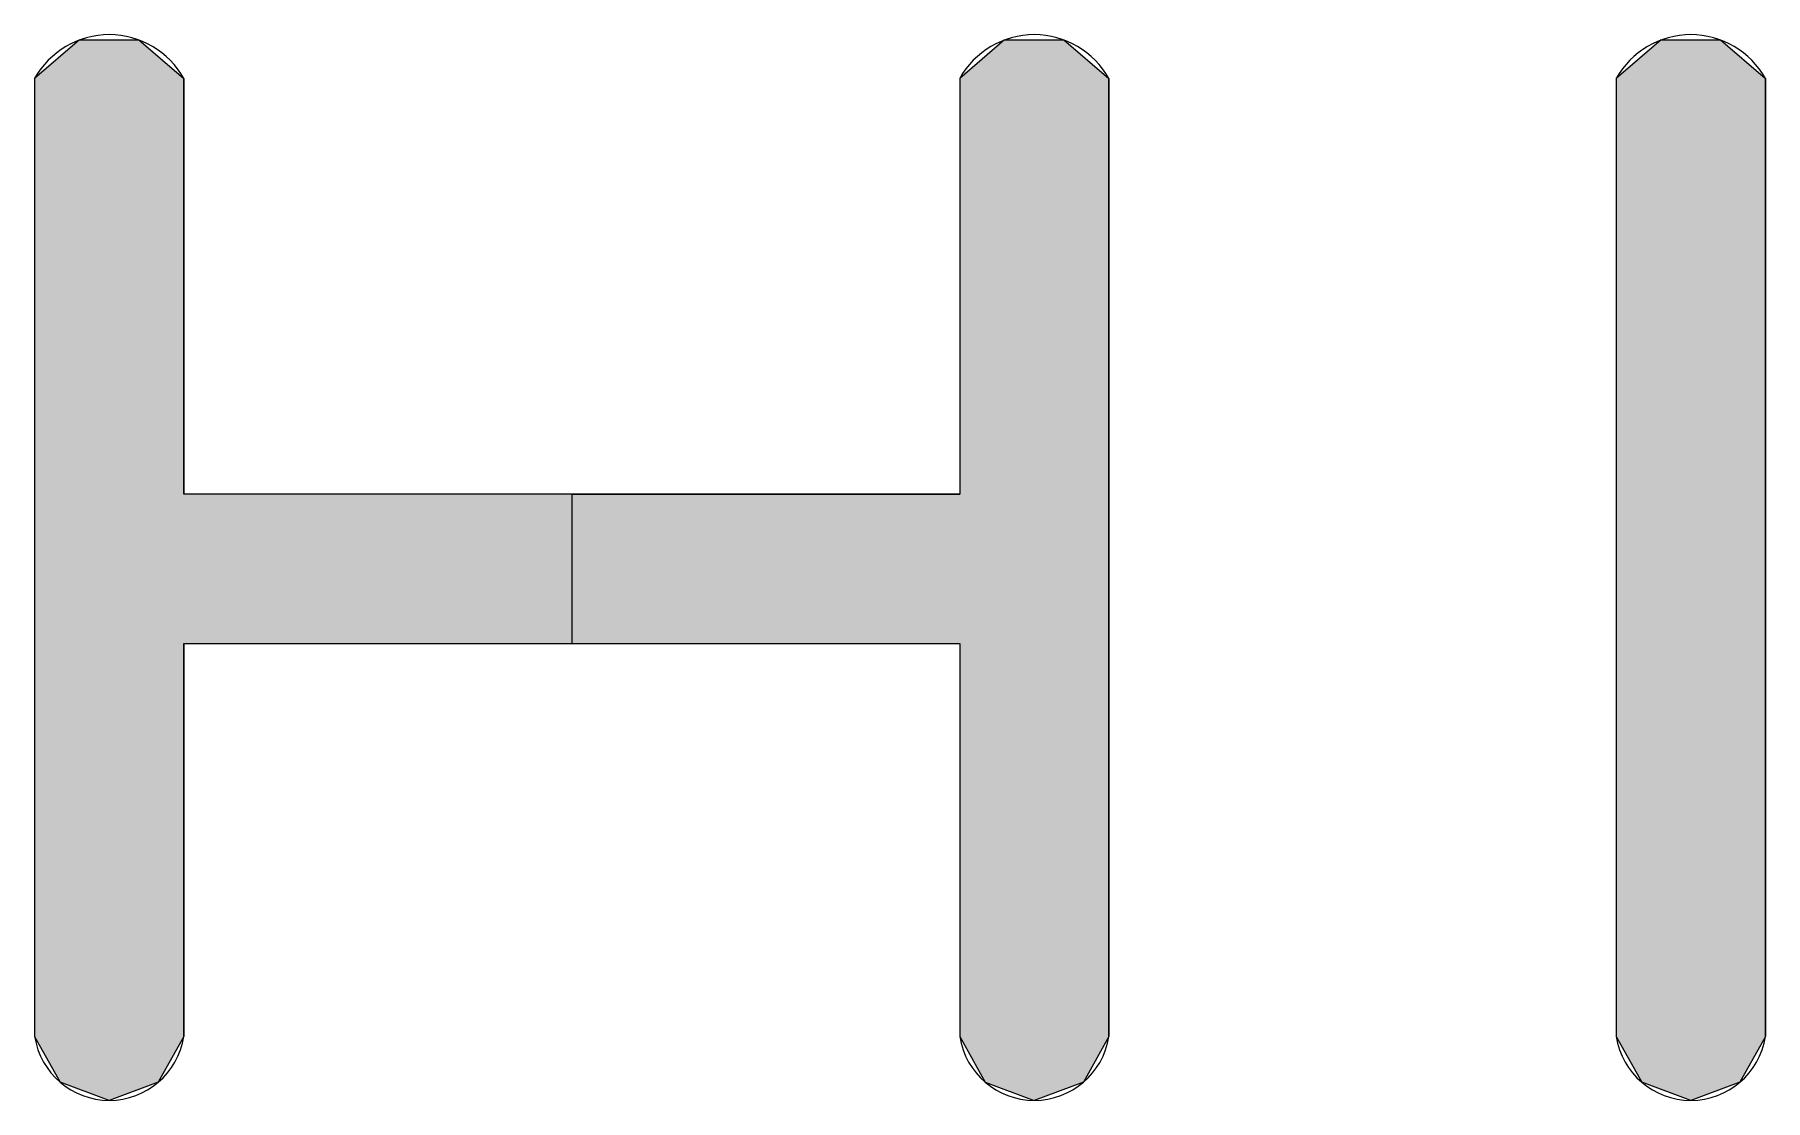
# Paper-space layout '1' of a CAD drawing. Header units: millimetres. Extents: x 1 to 31501, y 3 to 22278.
# Drawn here: x 16518 to 16776, y 1636.5 to 1795.4 of the extents above; entities that cross this region are included whole.
import ezdxf

# ---------------------------------------------------------------- set-up
doc = ezdxf.new("R2010")
doc.units = ezdxf.units.MM
doc.header["$MEASUREMENT"] = 0
doc.layers.add('NKB-LOGO', color=1, linetype='Continuous', lineweight=13)
doc.layers.add('NKB-SIGN', color=1, linetype='Continuous', lineweight=18)

# ---------------------------------------------------------------- blocks, each defined once
blk = doc.blocks.new('*U3')
at = {"layer": 'NKB-LOGO', "linetype": 'Continuous'}
for p, q in [((216.489, 49.75), (214.38, 47.936)), ((216.489, 49.75), (219.271, 49.75)), ((219.271, 49.75), (221.38, 47.936)), ((259.897, 49.75), (257.788, 47.936)), ((259.897, 49.75), (262.679, 49.75)), ((262.679, 49.75), (264.788, 47.936)), ((214.38, 47.936), (214.38, 28.438)), ((221.38, 47.936), (221.38, 28.438)), ((257.788, 47.936), (257.788, 28.438)), ((264.788, 47.936), (264.788, 28.438)), ((214.38, 28.438), (214.38, 28.438)), ((214.38, 28.438), (214.38, 21.438)), ((221.38, 28.438), (221.38, 28.438)), ((239.584, 28.438), (221.38, 28.438)), ((239.584, 28.438), (257.788, 28.438)), ((239.584, 28.438), (239.584, 28.438)), ((239.584, 28.438), (257.788, 28.438)), ((239.584, 28.438), (239.584, 21.438)), ((239.584, 28.438), (239.584, 21.438)), ((264.788, 28.438), (264.788, 28.438)), ((264.788, 28.438), (264.788, 21.438)), ((214.38, 21.438), (214.38, 21.438)), ((214.38, 21.438), (214.38, 2.994)), ((221.38, 21.438), (239.584, 21.438)), ((221.38, 21.438), (221.38, 21.438)), ((221.38, 21.438), (221.38, 2.994)), ((239.584, 21.438), (239.584, 21.438)), ((239.584, 21.438), (257.788, 21.438)), ((257.788, 21.438), (257.788, 2.994)), ((264.788, 21.438), (264.788, 21.438)), ((264.788, 21.438), (264.788, 2.994)), ((214.38, 2.994), (214.38, 2.994)), ((214.38, 2.994), (215.577, 0.851)), ((221.38, 2.994), (220.183, 0.851)), ((221.38, 2.994), (221.38, 2.994)), ((257.788, 2.994), (257.788, 2.994)), ((257.788, 2.994), (258.985, 0.851)), ((264.788, 2.994), (263.591, 0.851)), ((264.788, 2.994), (264.788, 2.994)), ((215.577, 0.851), (215.577, 0.851)), ((217.88, 0), (215.577, 0.851)), ((220.183, 0.851), (217.88, 0)), ((220.183, 0.851), (220.183, 0.851)), ((258.985, 0.851), (258.985, 0.851)), ((258.985, 0.851), (261.288, 0)), ((263.591, 0.851), (261.288, 0)), ((263.591, 0.851), (263.591, 0.851)), ((261.288, 0), (261.288, 0)), ((261.288, 0), (261.288, 0))]:
    blk.add_line(p, q, dxfattribs=at)
for points in [[(216.489, 49.75), (214.38, 47.936), (221.38, 47.936)], [(216.489, 49.75), (216.489, 49.75), (219.271, 49.75)], [(259.897, 49.75), (257.788, 47.936), (264.788, 47.936)], [(259.897, 49.75), (259.897, 49.75), (262.679, 49.75)], [(214.38, 47.936), (214.38, 28.438), (221.38, 28.438)], [(257.788, 47.936), (257.788, 28.438), (264.788, 28.438)], [(214.38, 28.438), (214.38, 28.438), (221.38, 28.438)], [(214.38, 28.438), (221.38, 28.438), (221.38, 28.438)], [(214.38, 28.438), (214.38, 21.438), (239.584, 21.438)], [(239.584, 28.438), (221.38, 28.438), (239.584, 28.438)], [(239.584, 28.438), (239.584, 28.438), (257.788, 28.438)], [(239.584, 28.438), (257.788, 28.438), (264.788, 28.438)], [(239.584, 28.438), (264.788, 28.438), (264.788, 28.438)], [(239.584, 28.438), (239.584, 28.438), (257.788, 28.438)], [(239.584, 28.438), (239.584, 21.438), (264.788, 21.438)], [(214.38, 21.438), (214.38, 21.438), (221.38, 21.438)], [(214.38, 21.438), (221.38, 21.438), (221.38, 21.438)], [(214.38, 21.438), (214.38, 2.994), (221.38, 2.994)], [(221.38, 21.438), (221.38, 21.438), (239.584, 21.438)], [(239.584, 21.438), (239.584, 21.438), (264.788, 21.438)], [(239.584, 21.438), (264.788, 21.438), (264.788, 21.438)], [(239.584, 21.438), (239.584, 21.438), (257.788, 21.438)], [(257.788, 21.438), (257.788, 2.994), (264.788, 2.994)], [(214.38, 2.994), (214.38, 2.994), (221.38, 2.994)], [(214.38, 2.994), (215.577, 0.851), (220.183, 0.851)], [(257.788, 2.994), (257.788, 2.994), (264.788, 2.994)], [(257.788, 2.994), (258.985, 0.851), (263.591, 0.851)], [(215.577, 0.851), (215.577, 0.851), (220.183, 0.851)], [(258.985, 0.851), (258.985, 0.851), (263.591, 0.851)], [(258.985, 0.851), (261.288, 0), (261.288, 0)]]:
    blk.add_solid(points, dxfattribs=at)
at = {"layer": 'NKB-LOGO', "linetype": 'Continuous', "extrusion": (0, 0, -1)}
for points in [[(-216.489, 49.75), (-219.271, 49.75), (-221.38, 47.936)], [(-259.897, 49.75), (-262.679, 49.75), (-264.788, 47.936)], [(-214.38, 47.936), (-221.38, 47.936), (-221.38, 28.438)], [(-257.788, 47.936), (-264.788, 47.936), (-264.788, 28.438)], [(-214.38, 28.438), (-239.584, 28.438), (-239.584, 21.438)], [(-239.584, 28.438), (-264.788, 28.438), (-264.788, 21.438)], [(-214.38, 21.438), (-221.38, 21.438), (-221.38, 2.994)], [(-257.788, 21.438), (-264.788, 21.438), (-264.788, 2.994)], [(-214.38, 2.994), (-221.38, 2.994), (-221.38, 2.994)], [(-214.38, 2.994), (-221.38, 2.994), (-220.183, 0.851)], [(-257.788, 2.994), (-264.788, 2.994), (-264.788, 2.994)], [(-257.788, 2.994), (-264.788, 2.994), (-263.591, 0.851)], [(-215.577, 0.851), (-220.183, 0.851), (-220.183, 0.851)], [(-215.577, 0.851), (-220.183, 0.851), (-217.88, 0)], [(-258.985, 0.851), (-263.591, 0.851), (-263.591, 0.851)], [(-258.985, 0.851), (-263.591, 0.851), (-261.288, 0)], [(-261.288, 0), (-261.288, 0), (-261.288, 0)]]:
    blk.add_solid(points, dxfattribs=at)
blk = doc.blocks.new('*U4')
at = {"layer": 'NKB-LOGO', "linetype": 'Continuous'}
for p, q in [((290.706, 49.75), (288.597, 47.936)), ((290.706, 49.75), (293.488, 49.75)), ((293.488, 49.75), (295.597, 47.936)), ((288.597, 47.936), (288.597, 2.994)), ((295.597, 47.936), (295.597, 2.994)), ((288.597, 2.994), (288.597, 2.994)), ((288.597, 2.994), (289.794, 0.851)), ((295.597, 2.994), (294.4, 0.851)), ((295.597, 2.994), (295.597, 2.994)), ((289.794, 0.851), (289.794, 0.851)), ((292.097, 0), (289.794, 0.851)), ((294.4, 0.851), (292.097, 0)), ((294.4, 0.851), (294.4, 0.851))]:
    blk.add_line(p, q, dxfattribs=at)
for points in [[(290.706, 49.75), (288.597, 47.936), (295.597, 47.936)], [(290.706, 49.75), (290.706, 49.75), (293.488, 49.75)], [(288.597, 47.936), (288.597, 2.994), (295.597, 2.994)], [(288.597, 2.994), (288.597, 2.994), (295.597, 2.994)], [(288.597, 2.994), (289.794, 0.851), (294.4, 0.851)], [(289.794, 0.851), (289.794, 0.851), (294.4, 0.851)]]:
    blk.add_solid(points, dxfattribs=at)
at = {"layer": 'NKB-LOGO', "linetype": 'Continuous', "extrusion": (0, 0, -1)}
for points in [[(-290.706, 49.75), (-293.488, 49.75), (-295.597, 47.936)], [(-288.597, 47.936), (-295.597, 47.936), (-295.597, 2.994)], [(-288.597, 2.994), (-295.597, 2.994), (-295.597, 2.994)], [(-288.597, 2.994), (-295.597, 2.994), (-294.4, 0.851)], [(-289.794, 0.851), (-294.4, 0.851), (-294.4, 0.851)], [(-289.794, 0.851), (-294.4, 0.851), (-292.097, 0)]]:
    blk.add_solid(points, dxfattribs=at)
blk = doc.blocks.new('22222')
at = {"layer": 'NKB-LOGO'}
for points in [[(264.788, 2.994), (264.788, 47.936, 0.589603), (257.788, 47.936), (257.788, 28.438), (221.38, 28.438), (221.38, 47.936, 0.589603), (214.38, 47.936), (214.38, 2.994, 0.855471), (221.38, 2.994), (221.38, 21.438), (257.788, 21.438), (257.788, 2.994, 0.855471), (264.788, 2.994)], [(295.597, 2.994), (295.597, 47.936, 0.589603), (288.597, 47.936), (288.597, 2.994, 0.855471), (295.597, 2.994)]]:
    blk.add_lwpolyline(points, format="xyb", dxfattribs=at)
at = {"layer": 'NKB-LOGO', "linetype": 'Continuous'}
for name in ['*U3', '*U4']:
    blk.add_blockref(name, (0, 0), dxfattribs=at)

psp = doc.layouts.new('1')

# ---------------------------------------------------------------- block references
at = {"layer": 'NKB-SIGN', "xscale": 3.176814373185165, "yscale": 3.176814373185165, "zscale": 3.176814373185165}
psp.add_blockref('22222', (15836.96, 1636.55), dxfattribs=at)

doc.saveas('drawing.dxf')
